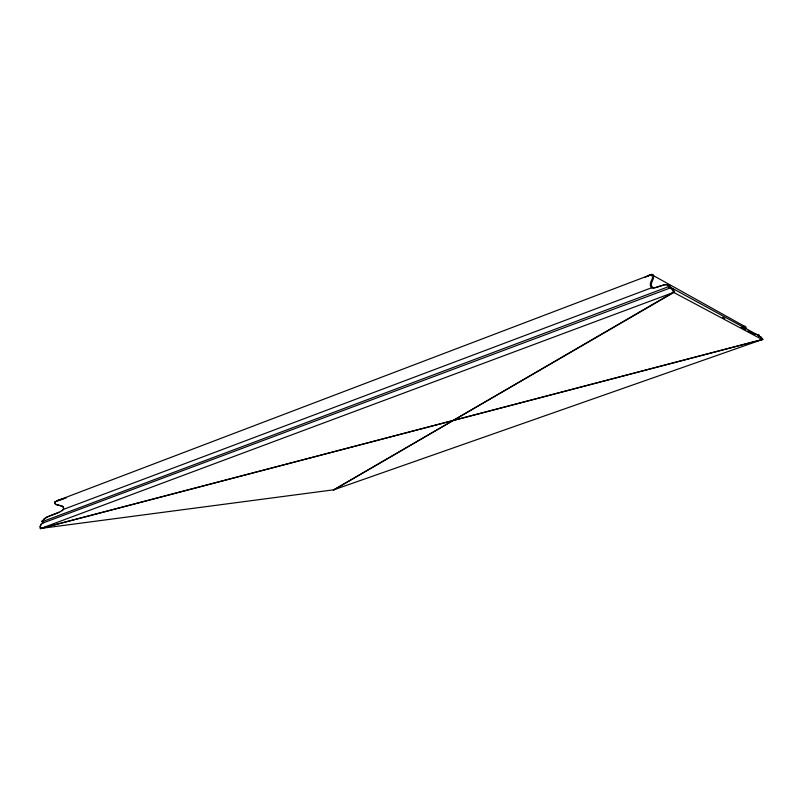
<?xml version="1.0" encoding="UTF-8"?>
<svg xmlns="http://www.w3.org/2000/svg" width="803" height="803" viewBox="0 0 803 803"><rect width="100%" height="100%" fill="white"/><g stroke="black" fill="none" stroke-linecap="round" stroke-linejoin="round"><path stroke-width="1.2" d="M746.208 328.437L745.666 326.44L743.488 326.359M655.288 287.765L664.211 284.814L666.751 284.854L668.839 286.39L668.839 288.327L670.776 288.347L672.482 290.044L673.456 292.292M645.12 277.346L649.256 275.088L651.705 274.656L652.608 277.848C651.474 280.869 648.653 284.714 651.474 287.665L652.959 288.227L665.346 284.543L667.895 284.583L669.993 286.119L669.983 288.056L672.884 288.759L674.61 292.021L40.391 528.645L40.15 526.587L41.073 524.339L43.382 522.723L42.147 521.589M62.062 510.838L63.477 509.373L63.437 506.793L55.879 504.324L54.965 503.491L54.915 501.765M745.716 328.668L745.174 326.68L651.705 274.656M669.983 288.056L43.332 522.883L42.097 521.749L42.278 520.675M758.684 336.537L758.885 335.654L757.249 334.52M41.124 524.178L40.2 526.437L40.491 528.474L334.148 489.75L673.446 292.292L762.298 339.609L40.521 528.464M42.228 520.836L46.594 517.202L59.041 512.184M63.547 509.212C58.117 514.532 49.465 514.512 43.573 519.3M333.456 489.94L674.54 292.041M647.278 276.443L651.795 274.355L653.301 274.797C655.368 279.083 648.643 283.429 652.558 287.414L654.054 287.966M56.029 501.132L651.795 274.355M63.477 509.373L652.558 287.414M42.097 521.749L669.993 286.119M333.426 489.95L762.85 339.348L760.863 336.778L759.257 336.547L758.976 334.861L755.121 334.199M58.037 500.299L63.387 498.743M40.391 528.645L762.85 339.348M66.368 497.8L54.855 501.935L54.594 503.13L55.819 504.495L62.202 506.01L63.658 507.938M744.301 326.52L745.174 326.68M722.57 317.285L724.758 318.47M741.209 327.333L745.596 329.692M747.784 330.876L754.358 334.419M668.839 286.39L758.885 335.654M760.361 337.019L762.298 339.609"/></g></svg>
